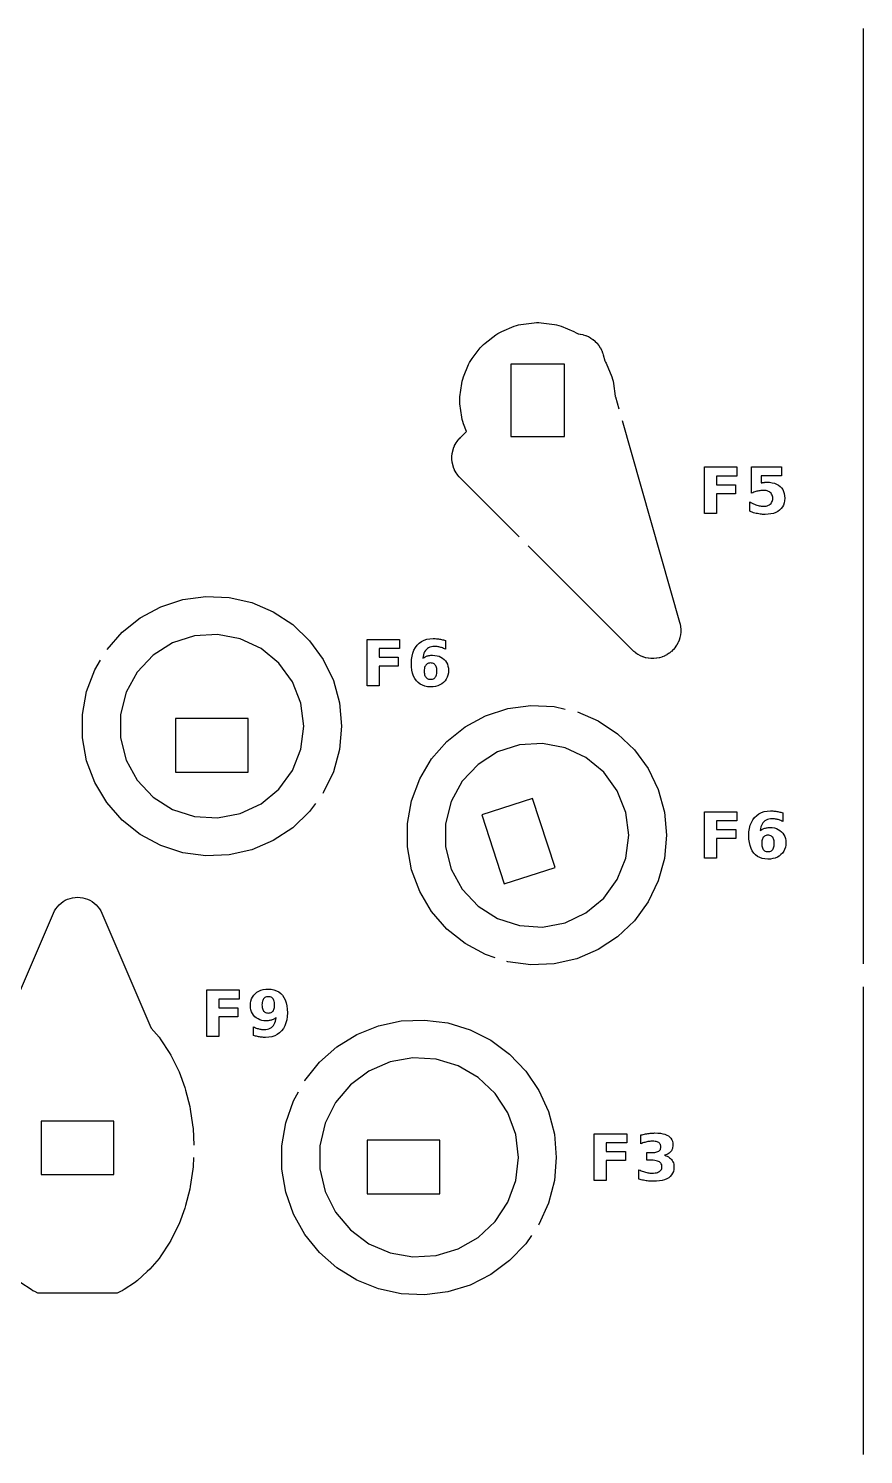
# Model space of a CAD drawing. Header units: millimetres. Extents: x 0 to 300, y 0 to 300.
# Drawn here: x 106.4 to 150, y 0 to 74.4 of the extents above; entities that cross this region are included whole.
import ezdxf

# ---------------------------------------------------------------- set-up
doc = ezdxf.new("R2010")
doc.units = ezdxf.units.MM
for name, color, linetype in [('CUT', 1, 'CONTINUOUS'), ('ENGRAVE', 5, 'CONTINUOUS'), ('SCORE', 7, 'CONTINUOUS')]:
    doc.layers.add(name, color=color, linetype=linetype)

msp = doc.modelspace()

# ---------------------------------------------------------------- linework, layer by layer
at = {"layer": 'CUT', "color": 1}
for points in [[(150, 25.6), (150, 74.4)], [(132.0433, 47.8708), (128.9789, 50.9351), (128.9337, 50.9826), (128.9039, 51.0155), (128.8206, 51.117), (128.8126, 51.1277), (128.7397, 51.2368), (128.7329, 51.2483), (128.671, 51.364), (128.6653, 51.3761), (128.6151, 51.4974), (128.6106, 51.5099), (128.5725, 51.6355), (128.5692, 51.6485), (128.5436, 51.7772), (128.5417, 51.7904), (128.5288, 51.921), (128.5281, 51.9344), (128.5281, 52.0656), (128.5288, 52.079), (128.5417, 52.2096), (128.5436, 52.2228), (128.5692, 52.3515), (128.5725, 52.3645), (128.6106, 52.4901), (128.6151, 52.5026), (128.6653, 52.6239), (128.671, 52.636), (128.7329, 52.7517), (128.7397, 52.7632), (128.8126, 52.8723), (128.8206, 52.883), (128.9039, 52.9845), (128.9337, 53.0174), (128.9789, 53.0649), (129.2964, 53.3823), (129.1319, 53.7794), (129.0914, 53.8906), (129.0604, 54.0065), (129.0398, 54.123), (128.9478, 54.8221), (128.9375, 54.94), (128.9375, 55.06), (128.9478, 55.1779), (129.0398, 55.877), (129.0604, 55.9935), (129.0914, 56.1094), (129.1319, 56.2206), (129.4017, 56.8721), (129.4517, 56.9793), (129.5117, 57.0832), (129.5796, 57.1801), (130.0089, 57.7396), (130.0849, 57.8302), (130.1698, 57.9151), (130.2604, 57.9911), (130.8199, 58.4204), (130.9168, 58.4883), (131.0207, 58.5483), (131.1279, 58.5983), (131.7794, 58.8681), (131.8906, 58.9086), (132.0065, 58.9396), (132.123, 58.9602), (132.8221, 59.0522), (132.94, 59.0625), (133.06, 59.0625), (133.1779, 59.0522), (133.877, 58.9602), (133.9935, 58.9396), (134.1094, 58.9086), (134.2206, 58.8681), (134.8852, 58.5928), (135.0148, 58.5309), (135.1139, 58.4699), (135.1493, 58.4662), (135.2143, 58.4577), (135.2335, 58.4547), (135.3631, 58.4279), (135.3761, 58.4245), (135.5023, 58.385), (135.5149, 58.3804), (135.6367, 58.3286), (135.6488, 58.3228), (135.7648, 58.2592), (135.7763, 58.2522), (135.8855, 58.1775), (135.8962, 58.1694), (135.9975, 58.0843), (136.0073, 58.0751), (136.0997, 57.9804), (136.1086, 57.9704), (136.1912, 57.867), (136.199, 57.8561), (136.271, 57.7451), (136.2778, 57.7335), (136.3384, 57.6159), (136.344, 57.6037), (136.3927, 57.4807), (136.4071, 57.4383), (136.4268, 57.3752), (136.5145, 57.0685), (136.5225, 57.0446), (136.5456, 56.9928), (136.5677, 56.946), (136.8681, 56.2206), (136.9086, 56.1094), (136.9396, 55.9935), (136.9602, 55.877), (137.0476, 55.2131), (137.0509, 55.1936), (137.0556, 55.1744), (137.2298, 54.5648)], [(137.4084, 53.9398), (140.4098, 43.4348), (140.4262, 43.3717), (140.4362, 43.3287), (140.4597, 43.2004), (140.4614, 43.1873), (140.4722, 43.0572), (140.4727, 43.044), (140.4708, 42.9136), (140.47, 42.9003), (140.4554, 42.7707), (140.4533, 42.7576), (140.4261, 42.63), (140.4227, 42.6172), (140.3833, 42.4928), (140.3787, 42.4804), (140.3273, 42.3605), (140.3215, 42.3485), (140.2587, 42.2342), (140.2518, 42.2229), (140.1781, 42.1152), (140.1701, 42.1047), (140.0863, 42.0047), (140.0773, 41.9949), (139.9842, 41.9036), (139.9743, 41.8948), (139.8727, 41.8129), (139.862, 41.8051), (139.7529, 41.7335), (139.7415, 41.7268), (139.6259, 41.6662), (139.6139, 41.6606), (139.493, 41.6116), (139.4805, 41.6072), (139.3554, 41.5702), (139.3425, 41.567), (139.2144, 41.5423), (139.2013, 41.5405), (139.0714, 41.5284), (139.0582, 41.5278), (138.9277, 41.5284), (138.9145, 41.5291), (138.7847, 41.5425), (138.7716, 41.5445), (138.6437, 41.5704), (138.6309, 41.5736), (138.5061, 41.6119), (138.4937, 41.6164), (138.3733, 41.6666), (138.3613, 41.6723), (138.2463, 41.734), (138.235, 41.7408), (138.1266, 41.8134), (138.1159, 41.8214), (138.0152, 41.9042), (137.9825, 41.9338), (137.9352, 41.9788), (132.5029, 47.4112)], [(110.5395, 42.0063), (111.3178, 42.8972), (112.2675, 43.6545), (113.3371, 44.2301), (114.4924, 44.6054), (115.696, 44.7685), (116.9095, 44.714), (118.0937, 44.4437), (119.2106, 43.9663), (120.2243, 43.2971), (121.1023, 42.4577), (121.8163, 41.475), (122.3433, 40.3807), (122.6664, 39.2098), (122.7753, 38), (122.6664, 36.7902), (122.3433, 35.6193), (121.8163, 34.525), (121.7894, 34.488)], [(121.4073, 33.9621), (121.1023, 33.5423), (120.2243, 32.7029), (119.2106, 32.0337), (118.0937, 31.5563), (116.9095, 31.286), (115.696, 31.2315), (114.4924, 31.3946), (113.3371, 31.7699), (112.2675, 32.3455), (111.3178, 33.1028), (110.5187, 34.0176), (109.8957, 35.0603), (109.4689, 36.1975), (109.252, 37.3927), (109.252, 38.6073), (109.4689, 39.8025), (109.8957, 40.9397), (110.2015, 41.4516)], [(130.7818, 25.9186), (130.2882, 26.0789), (129.2186, 26.6545), (128.2689, 27.4119), (127.4697, 28.3266), (126.8467, 29.3693), (126.4199, 30.5065), (126.203, 31.7017), (126.203, 32.9164), (126.4199, 34.1115), (126.8467, 35.2487), (127.4697, 36.2914), (128.2689, 37.2062), (129.2186, 37.9635), (130.2882, 38.5391), (131.4434, 38.9144), (132.6471, 39.0775), (133.8605, 39.023), (134.4419, 38.8903)], [(135.0739, 38.7403), (136.1617, 38.2753), (137.1754, 37.6062), (138.0533, 36.7668), (138.7673, 35.7841), (139.2943, 34.6897), (139.6175, 33.5188), (139.7264, 32.309), (139.6175, 31.0992), (139.2943, 29.9283), (138.7673, 28.834), (138.0533, 27.8513), (137.1754, 27.0119), (136.1617, 26.3427), (135.0447, 25.8653), (133.8605, 25.595), (132.6471, 25.5405), (131.4434, 25.7036), (131.4, 25.7177)], [(105.18, 22.2771), (107.7369, 28.2431), (107.7946, 28.3616), (107.8645, 28.4754), (107.9451, 28.5819), (108.0356, 28.68), (108.1352, 28.769), (108.243, 28.8478), (108.358, 28.9158), (108.4789, 28.9724), (108.6048, 29.0169), (108.7345, 29.049), (108.8666, 29.0684), (109, 29.0749), (109.1334, 29.0684), (109.2655, 29.049), (109.3952, 29.0169), (109.5211, 28.9724), (109.642, 28.9158), (109.757, 28.8478), (109.8648, 28.769), (109.9644, 28.68), (110.0549, 28.5819), (110.1355, 28.4754), (110.2054, 28.3616), (110.2631, 28.2431), (112.82, 22.2771), (112.8301, 22.2564), (112.8442, 22.2381), (113.248, 21.766), (113.349, 21.6317), (113.7821, 20.9732), (113.8604, 20.8375), (114.232, 20.0959), (114.2907, 19.9606), (114.5906, 19.1497), (114.6323, 19.0157), (114.8525, 18.151), (114.8792, 18.0184), (115.0012, 17.2003), (115.0031, 17.1903), (115.0258, 17.0022), (115.068, 16.1448)], [(150, 0), (150, 24.4)], [(120.8395, 19.4898), (120.8552, 19.518), (121.6198, 20.4648), (122.5333, 21.2689), (123.5697, 21.907), (124.6989, 22.3608), (125.8886, 22.6172), (127.1045, 22.6688), (128.3117, 22.5142), (129.4753, 22.1579), (130.562, 21.61), (131.5405, 20.8863), (132.3826, 20.0076), (133.0641, 18.9993), (133.5654, 17.8904), (133.8721, 16.7126), (133.9753, 15.5), (133.8721, 14.2874), (133.5654, 13.1096), (133.0641, 12.0007), (133.0412, 11.9667)], [(132.6772, 11.4282), (132.3826, 10.9924), (131.5405, 10.1137), (130.562, 9.39), (129.4753, 8.8421), (128.3117, 8.4858), (127.1045, 8.3312), (125.8886, 8.3828), (124.6989, 8.6392), (123.5697, 9.093), (122.5333, 9.7311), (121.6198, 10.5352), (120.8552, 11.482), (120.2617, 12.5445), (119.8563, 13.692), (119.6506, 14.8915), (119.6506, 16.1085), (119.8563, 17.308), (120.2617, 18.4555), (120.5225, 18.9224)], [(115.0503, 15.4954), (115.0266, 15.0146), (115.0136, 14.8829), (114.8792, 13.9816), (114.8525, 13.849), (114.6323, 12.9843), (114.5906, 12.8503), (114.2907, 12.0394), (114.232, 11.9041), (113.8604, 11.1625), (113.7821, 11.0268), (113.349, 10.3683), (113.248, 10.234), (112.7653, 9.6695), (112.6385, 9.5402), (112.1189, 9.0773), (111.964, 8.9584), (111.4213, 8.6015), (111.3304, 8.5467), (111.2354, 8.4992), (111.0715, 8.425), (106.9285, 8.425), (106.7646, 8.4992), (106.6696, 8.5467), (106.5787, 8.6015), (106.036, 8.9584)]]:
    msp.add_lwpolyline(points, dxfattribs=at)
for points in [[(131.605, 53.105), (134.395, 53.105), (134.395, 56.895), (131.605, 56.895), (131.605, 53.105)], [(117.895, 35.605), (117.895, 38.395), (114.105, 38.395), (114.105, 35.605), (117.895, 35.605)], [(131.2589, 29.7667), (133.9123, 30.6288), (132.7411, 34.2333), (130.0877, 33.3712), (131.2589, 29.7667)], [(110.895, 14.605), (110.895, 17.395), (107.105, 17.395), (107.105, 14.605), (110.895, 14.605)], [(127.895, 13.605), (127.895, 16.395), (124.105, 16.395), (124.105, 13.605), (127.895, 13.605)]]:
    msp.add_lwpolyline(points, close=True, dxfattribs=at)
at = {"layer": 'ENGRAVE', "color": 5}
for points in [[(143.3947, 51.5252), (143.3947, 51.0516), (142.3303, 51.0516), (142.3303, 50.5991), (143.3313, 50.5991), (143.3313, 50.1254), (142.3303, 50.1254), (142.3303, 49.0952), (141.7037, 49.0952), (141.7037, 51.5252), (143.3947, 51.5252)], [(145.7188, 51.5252), (145.7188, 51.0646), (144.6609, 51.0646), (144.6609, 50.6886), (144.6848, 50.6949), (144.7087, 50.7006), (144.7327, 50.7059), (144.7567, 50.7107), (144.7808, 50.7149), (144.8049, 50.7187), (144.8292, 50.7219), (144.8539, 50.7246), (144.8788, 50.7266), (144.904, 50.7281), (144.9296, 50.729), (144.9555, 50.7293), (145.0981, 50.7231), (145.2298, 50.7046), (145.3506, 50.6737), (145.4604, 50.6305), (145.5593, 50.575), (145.6472, 50.5071), (145.7228, 50.4282), (145.7847, 50.3396), (145.8328, 50.2412), (145.8671, 50.1331), (145.8877, 50.0153), (145.8946, 49.8878), (145.8871, 49.7613), (145.8647, 49.6442), (145.8273, 49.5367), (145.7749, 49.4386), (145.7076, 49.35), (145.6252, 49.271), (145.5296, 49.2028), (145.4224, 49.1471), (145.3036, 49.1037), (145.1731, 49.0728), (145.0311, 49.0542), (144.8774, 49.048), (144.8086, 49.0491), (144.74, 49.0524), (144.6717, 49.0579), (144.6036, 49.0657), (144.5357, 49.0757), (144.468, 49.0879), (144.4005, 49.1023), (144.3332, 49.119), (144.266, 49.1381), (144.1989, 49.1595), (144.132, 49.1831), (144.0652, 49.2091), (144.0652, 49.7023), (144.1308, 49.6659), (144.1953, 49.6326), (144.2587, 49.6026), (144.3209, 49.5757), (144.382, 49.5519), (144.442, 49.5314), (144.5008, 49.514), (144.5585, 49.4997), (144.6151, 49.4886), (144.6706, 49.4807), (144.7249, 49.476), (144.7781, 49.4744), (144.8513, 49.4775), (144.9192, 49.4868), (144.9817, 49.5023), (145.0389, 49.524), (145.0906, 49.5518), (145.137, 49.5859), (145.177, 49.6253), (145.2098, 49.669), (145.2352, 49.7171), (145.2534, 49.7696), (145.2643, 49.8265), (145.268, 49.8878), (145.2643, 49.9496), (145.2534, 50.0068), (145.2352, 50.0595), (145.2098, 50.1077), (145.177, 50.1514), (145.137, 50.1906), (145.0906, 50.2244), (145.0389, 50.252), (144.9817, 50.2736), (144.9192, 50.2889), (144.8513, 50.2982), (144.7781, 50.3012), (144.7325, 50.3003), (144.686, 50.2973), (144.6385, 50.2925), (144.59, 50.2857), (144.5405, 50.2769), (144.49, 50.2662), (144.4384, 50.2535), (144.3855, 50.2387), (144.3313, 50.2217), (144.2759, 50.2026), (144.2192, 50.1814), (144.1612, 50.158), (144.1612, 51.5252), (145.7188, 51.5252)], [(125.7957, 42.5282), (125.7957, 42.0546), (124.7312, 42.0546), (124.7312, 41.6021), (125.7322, 41.6021), (125.7322, 41.1285), (124.7312, 41.1285), (124.7312, 40.0982), (124.1046, 40.0982), (124.1046, 42.5282), (125.7957, 42.5282)], [(128.1387, 42.0389), (128.0887, 42.0601), (128.0396, 42.0792), (127.9915, 42.0962), (127.9445, 42.111), (127.8984, 42.1237), (127.853, 42.1344), (127.808, 42.1432), (127.7633, 42.15), (127.719, 42.1548), (127.6751, 42.1578), (127.6315, 42.1587), (127.5416, 42.1544), (127.4586, 42.1415), (127.3825, 42.1199), (127.3132, 42.0897), (127.2508, 42.0508), (127.1953, 42.0033), (127.1468, 41.9473), (127.1056, 41.8829), (127.0716, 41.8102), (127.0448, 41.7291), (127.0253, 41.6397), (127.013, 41.5419), (127.0493, 41.5673), (127.0866, 41.5906), (127.1249, 41.6117), (127.1642, 41.6305), (127.2045, 41.6471), (127.2457, 41.6615), (127.2881, 41.6737), (127.3318, 41.6837), (127.3768, 41.6914), (127.423, 41.6969), (127.4704, 41.7003), (127.5192, 41.7014), (127.6394, 41.6953), (127.7516, 41.6771), (127.8559, 41.6469), (127.9521, 41.6044), (128.0403, 41.5499), (128.1206, 41.4833), (128.1904, 41.4068), (128.2476, 41.3229), (128.2921, 41.2314), (128.3238, 41.1324), (128.3429, 41.026), (128.3492, 40.912), (128.3422, 40.7861), (128.3209, 40.6688), (128.2854, 40.5602), (128.2357, 40.4602), (128.1718, 40.3689), (128.0937, 40.2862), (128.0037, 40.2143), (127.904, 40.1555), (127.7946, 40.1098), (127.6756, 40.0771), (127.5469, 40.0575), (127.4085, 40.051), (127.2566, 40.0599), (127.1165, 40.0865), (126.9884, 40.1309), (126.8721, 40.1931), (126.7677, 40.2731), (126.6753, 40.3708), (126.5959, 40.4849), (126.531, 40.6138), (126.4806, 40.7576), (126.4445, 40.9162), (126.4229, 41.0898), (126.4157, 41.2782), (126.4241, 41.4718), (126.4494, 41.651), (126.4915, 41.8159), (126.5506, 41.9665), (126.6265, 42.1027), (126.7192, 42.2247), (126.8266, 42.3298), (126.9466, 42.4159), (127.0791, 42.4828), (127.2241, 42.5306), (127.3817, 42.5593), (127.5517, 42.5689), (127.6073, 42.5682), (127.6624, 42.566), (127.7169, 42.5624), (127.7709, 42.5573), (127.8243, 42.5508), (127.8772, 42.5428), (127.9298, 42.5334), (127.9821, 42.5226), (128.0343, 42.5103), (128.0863, 42.4966), (128.1381, 42.4814), (128.1897, 42.4647), (128.1897, 42.0155), (128.1387, 42.0389)], [(127.3145, 41.2859), (127.2712, 41.2711), (127.2324, 41.2503), (127.1981, 41.2237), (127.1684, 41.1911), (127.1433, 41.1526), (127.1228, 41.1082), (127.1068, 41.0579), (127.0954, 41.0016), (127.0885, 40.9394), (127.0862, 40.8713), (127.0885, 40.8032), (127.0954, 40.741), (127.1068, 40.6847), (127.1228, 40.6344), (127.1433, 40.59), (127.1684, 40.5515), (127.1981, 40.5189), (127.2324, 40.4922), (127.2712, 40.4715), (127.3145, 40.4567), (127.3625, 40.4478), (127.415, 40.4449), (127.468, 40.4478), (127.5164, 40.4567), (127.5601, 40.4715), (127.5991, 40.4922), (127.6335, 40.5189), (127.6632, 40.5515), (127.6883, 40.59), (127.7089, 40.6344), (127.7249, 40.6847), (127.7363, 40.741), (127.7431, 40.8032), (127.7454, 40.8713), (127.7431, 40.9394), (127.7363, 41.0016), (127.7249, 41.0579), (127.7089, 41.1082), (127.6883, 41.1526), (127.6632, 41.1911), (127.6335, 41.2237), (127.5991, 41.2503), (127.5601, 41.2711), (127.5164, 41.2859), (127.468, 41.2948), (127.415, 41.2977), (127.3625, 41.2948), (127.3145, 41.2859)], [(143.3981, 33.539), (143.3981, 33.0654), (142.3337, 33.0654), (142.3337, 32.6129), (143.3347, 32.6129), (143.3347, 32.1393), (142.3337, 32.1393), (142.3337, 31.109), (141.707, 31.109), (141.707, 33.539), (143.3981, 33.539)], [(145.7412, 33.0497), (145.6911, 33.0709), (145.6421, 33.09), (145.594, 33.107), (145.5469, 33.1218), (145.5009, 33.1346), (145.4555, 33.1453), (145.4104, 33.154), (145.3658, 33.1608), (145.3215, 33.1657), (145.2775, 33.1686), (145.2339, 33.1696), (145.1441, 33.1652), (145.061, 33.1523), (144.9849, 33.1307), (144.9156, 33.1005), (144.8533, 33.0616), (144.7977, 33.0141), (144.7493, 32.9581), (144.708, 32.8938), (144.674, 32.8211), (144.6473, 32.74), (144.6277, 32.6505), (144.6154, 32.5527), (144.6517, 32.5782), (144.689, 32.6014), (144.7273, 32.6225), (144.7666, 32.6413), (144.8069, 32.6579), (144.8482, 32.6723), (144.8906, 32.6845), (144.9343, 32.6945), (144.9792, 32.7022), (145.0254, 32.7078), (145.0729, 32.7111), (145.1216, 32.7122), (145.2419, 32.7061), (145.3541, 32.688), (145.4583, 32.6577), (145.5546, 32.6153), (145.6428, 32.5607), (145.723, 32.4941), (145.7929, 32.4177), (145.8501, 32.3337), (145.8945, 32.2422), (145.9263, 32.1433), (145.9454, 32.0368), (145.9517, 31.9228), (145.9446, 31.7969), (145.9233, 31.6797), (145.8878, 31.5711), (145.8381, 31.4711), (145.7743, 31.3797), (145.6962, 31.297), (145.6062, 31.2251), (145.5065, 31.1663), (145.3971, 31.1206), (145.2781, 31.0879), (145.1493, 31.0683), (145.011, 31.0618), (144.859, 31.0707), (144.719, 31.0974), (144.5908, 31.1418), (144.4746, 31.204), (144.3702, 31.2839), (144.2777, 31.3816), (144.1984, 31.4957), (144.1335, 31.6246), (144.083, 31.7684), (144.047, 31.9271), (144.0253, 32.1006), (144.0181, 32.289), (144.0265, 32.4826), (144.0518, 32.6618), (144.094, 32.8267), (144.153, 32.9773), (144.2289, 33.1136), (144.3217, 33.2355), (144.4291, 33.3407), (144.5491, 33.4267), (144.6816, 33.4937), (144.8266, 33.5415), (144.9841, 33.5702), (145.1542, 33.5797), (145.2098, 33.579), (145.2649, 33.5768), (145.3194, 33.5732), (145.3734, 33.5681), (145.4268, 33.5616), (145.4797, 33.5537), (145.5322, 33.5443), (145.5846, 33.5334), (145.6368, 33.5211), (145.6888, 33.5074), (145.7406, 33.4922), (145.7922, 33.4756), (145.7922, 33.0263), (145.7412, 33.0497)], [(144.917, 32.2967), (144.8736, 32.2819), (144.8348, 32.2612), (144.8006, 32.2345), (144.7709, 32.202), (144.7458, 32.1635), (144.7252, 32.119), (144.7092, 32.0687), (144.6978, 32.0124), (144.691, 31.9502), (144.6887, 31.8821), (144.691, 31.814), (144.6978, 31.7518), (144.7092, 31.6956), (144.7252, 31.6452), (144.7458, 31.6008), (144.7709, 31.5623), (144.8006, 31.5297), (144.8348, 31.5031), (144.8736, 31.4823), (144.917, 31.4675), (144.9649, 31.4587), (145.0175, 31.4557), (145.0705, 31.4587), (145.1188, 31.4675), (145.1625, 31.4823), (145.2016, 31.5031), (145.2359, 31.5297), (145.2657, 31.5623), (145.2908, 31.6008), (145.3113, 31.6452), (145.3273, 31.6956), (145.3387, 31.7518), (145.3456, 31.814), (145.3479, 31.8821), (145.3456, 31.9502), (145.3387, 32.0124), (145.3273, 32.0687), (145.3113, 32.119), (145.2908, 32.1635), (145.2657, 32.202), (145.2359, 32.2345), (145.2016, 32.2612), (145.1625, 32.2819), (145.1188, 32.2967), (145.0705, 32.3056), (145.0175, 32.3086), (144.9649, 32.3056), (144.917, 32.2967)], [(117.4294, 24.2381), (117.4294, 23.7644), (116.3649, 23.7644), (116.3649, 23.3119), (117.3659, 23.3119), (117.3659, 22.8383), (116.3649, 22.8383), (116.3649, 21.808), (115.7383, 21.808), (115.7383, 24.2381), (117.4294, 24.2381)], [(118.2258, 22.2886), (118.2747, 22.2682), (118.3228, 22.2497), (118.3702, 22.2332), (118.4168, 22.2186), (118.4628, 22.206), (118.5082, 22.1953), (118.5535, 22.1865), (118.5987, 22.1797), (118.6436, 22.1749), (118.6884, 22.172), (118.7329, 22.171), (118.8228, 22.1753), (118.9058, 22.1883), (118.982, 22.2099), (119.0512, 22.2401), (119.1136, 22.2789), (119.1691, 22.3264), (119.2176, 22.3824), (119.259, 22.4468), (119.2932, 22.5195), (119.3203, 22.6006), (119.3403, 22.69), (119.3531, 22.7879), (119.3158, 22.7619), (119.2776, 22.7381), (119.2387, 22.7166), (119.199, 22.6974), (119.1584, 22.6805), (119.117, 22.6658), (119.0747, 22.6534), (119.0311, 22.6432), (118.9864, 22.6353), (118.9405, 22.6296), (118.8935, 22.6262), (118.8452, 22.6251), (118.725, 22.6311), (118.6128, 22.6492), (118.5085, 22.6794), (118.4123, 22.7217), (118.3241, 22.776), (118.2438, 22.8424), (118.174, 22.9186), (118.1168, 23.0025), (118.0723, 23.094), (118.0406, 23.1932), (118.0215, 23.3), (118.0152, 23.4145), (118.0222, 23.5409), (118.0435, 23.6586), (118.0788, 23.7677), (118.1284, 23.868), (118.192, 23.9597), (118.2699, 24.0427), (118.3596, 24.1149), (118.459, 24.1739), (118.5679, 24.2197), (118.6865, 24.2525), (118.8148, 24.2722), (118.9527, 24.2787), (119.1051, 24.2698), (119.2456, 24.2431), (119.3742, 24.1986), (119.4909, 24.1362), (119.5956, 24.0561), (119.6883, 23.9581), (119.7679, 23.8439), (119.833, 23.7149), (119.8836, 23.5711), (119.9198, 23.4127), (119.9415, 23.2395), (119.9488, 23.0515), (119.9403, 22.858), (119.9149, 22.6787), (119.8727, 22.5138), (119.8135, 22.3632), (119.7374, 22.227), (119.6444, 22.1051), (119.5367, 21.9999), (119.4163, 21.9138), (119.2835, 21.8469), (119.138, 21.7991), (118.98, 21.7704), (118.8094, 21.7608), (118.7529, 21.7615), (118.6971, 21.7636), (118.6422, 21.7671), (118.5881, 21.772), (118.5348, 21.7784), (118.4823, 21.7861), (118.4304, 21.7952), (118.3788, 21.8057), (118.3277, 21.8176), (118.2768, 21.8309), (118.2264, 21.8456), (118.1763, 21.8617), (118.1763, 22.311), (118.2258, 22.2886)], [(119.05, 23.0438), (119.0934, 23.0586), (119.1324, 23.0794), (119.1669, 23.106), (119.1968, 23.1386), (119.2222, 23.1771), (119.2429, 23.2215), (119.2591, 23.2719), (119.2706, 23.3281), (119.2775, 23.3903), (119.2798, 23.4584), (119.2775, 23.5261), (119.2706, 23.5879), (119.2591, 23.644), (119.2429, 23.6943), (119.2222, 23.7387), (119.1968, 23.7774), (119.1669, 23.8103), (119.1324, 23.8371), (119.0934, 23.858), (119.05, 23.8729), (119.0019, 23.8819), (118.9494, 23.8849), (118.8969, 23.8819), (118.8489, 23.8729), (118.8054, 23.858), (118.7664, 23.8371), (118.7319, 23.8103), (118.702, 23.7774), (118.6766, 23.7387), (118.6559, 23.6943), (118.6398, 23.644), (118.6282, 23.5879), (118.6213, 23.5261), (118.619, 23.4584), (118.6213, 23.3903), (118.6282, 23.3281), (118.6398, 23.2719), (118.6559, 23.2215), (118.6766, 23.1771), (118.702, 23.1386), (118.7319, 23.106), (118.7664, 23.0794), (118.8054, 23.0586), (118.8489, 23.0438), (118.8969, 23.035), (118.9494, 23.032), (119.0019, 23.035), (119.05, 23.0438)], [(137.6471, 16.73), (137.6471, 16.2564), (136.5826, 16.2564), (136.5826, 15.8039), (137.5836, 15.8039), (137.5836, 15.3303), (136.5826, 15.3303), (136.5826, 14.3), (135.956, 14.3), (135.956, 16.73), (137.6471, 16.73)], [(139.6917, 15.5865), (139.7638, 15.5575), (139.8294, 15.5233), (139.8883, 15.484), (139.9408, 15.4394), (139.9866, 15.3897), (140.0257, 15.335), (140.0576, 15.2755), (140.0824, 15.2113), (140.1002, 15.1423), (140.1108, 15.0686), (140.1144, 14.9901), (140.1067, 14.8745), (140.0836, 14.7685), (140.0452, 14.6721), (139.9914, 14.5854), (139.9222, 14.5083), (139.8377, 14.4408), (139.7384, 14.3833), (139.625, 14.3363), (139.4975, 14.2998), (139.3559, 14.2737), (139.2002, 14.258), (139.0304, 14.2528), (138.968, 14.2536), (138.9055, 14.2561), (138.843, 14.2603), (138.7805, 14.2662), (138.7179, 14.2737), (138.6552, 14.2829), (138.5927, 14.2938), (138.5304, 14.3063), (138.4683, 14.3205), (138.4064, 14.3364), (138.3448, 14.354), (138.2833, 14.3732), (138.2833, 14.8566), (138.3419, 14.8285), (138.4002, 14.8028), (138.4585, 14.7795), (138.5166, 14.7586), (138.5746, 14.7401), (138.6325, 14.724), (138.6901, 14.7103), (138.7474, 14.6991), (138.8044, 14.6904), (138.861, 14.6842), (138.9174, 14.6805), (138.9734, 14.6792), (139.0532, 14.6816), (139.1265, 14.6888), (139.1934, 14.7008), (139.2537, 14.7176), (139.3077, 14.7391), (139.3551, 14.7655), (139.3956, 14.7963), (139.4288, 14.8313), (139.4546, 14.8705), (139.473, 14.9138), (139.4841, 14.9613), (139.4878, 15.0129), (139.484, 15.066), (139.4727, 15.1146), (139.4538, 15.1588), (139.4274, 15.1984), (139.3934, 15.2336), (139.3519, 15.2644), (139.303, 15.2905), (139.2469, 15.3118), (139.1836, 15.3284), (139.1131, 15.3403), (139.0355, 15.3474), (138.9507, 15.3498), (138.7, 15.3498), (138.7, 15.7535), (138.9637, 15.7535), (139.039, 15.7555), (139.1076, 15.7617), (139.1696, 15.772), (139.2248, 15.7864), (139.2734, 15.8049), (139.3152, 15.8275), (139.3505, 15.8543), (139.3794, 15.8855), (139.4019, 15.9209), (139.418, 15.9606), (139.4276, 16.0046), (139.4308, 16.0529), (139.4277, 16.0978), (139.4183, 16.1392), (139.4027, 16.177), (139.3809, 16.2113), (139.3528, 16.2421), (139.3185, 16.2694), (139.2785, 16.2928), (139.2333, 16.3119), (139.183, 16.3268), (139.1275, 16.3374), (139.0669, 16.3438), (139.0011, 16.3459), (138.9506, 16.3449), (138.8998, 16.3421), (138.8489, 16.3374), (138.7978, 16.3307), (138.7466, 16.3222), (138.6951, 16.3117), (138.6436, 16.2994), (138.5922, 16.2853), (138.5409, 16.2694), (138.4897, 16.2517), (138.4385, 16.2321), (138.3875, 16.2108), (138.3875, 16.6698), (138.4493, 16.6864), (138.5108, 16.7016), (138.5722, 16.7154), (138.6334, 16.7277), (138.6945, 16.7385), (138.7553, 16.7479), (138.8159, 16.7559), (138.8761, 16.7624), (138.936, 16.7674), (138.9955, 16.7711), (139.0546, 16.7732), (139.1134, 16.774), (139.2647, 16.7696), (139.4027, 16.7567), (139.5274, 16.7351), (139.6389, 16.7049), (139.7372, 16.666), (139.8222, 16.6185), (139.8941, 16.5623), (139.9529, 16.4974), (139.9986, 16.4238), (140.0313, 16.3415), (140.0509, 16.2504), (140.0574, 16.1506), (140.0543, 16.0817), (140.0449, 16.017), (140.0293, 15.9567), (140.0075, 15.9007), (139.9794, 15.8489), (139.9451, 15.8015), (139.9047, 15.7584), (139.8583, 15.7198), (139.806, 15.6857), (139.7476, 15.6561), (139.6833, 15.6309), (139.6131, 15.6102), (139.6917, 15.5865)]]:
    msp.add_lwpolyline(points, close=True, dxfattribs=at)
at = {"layer": 'SCORE', "color": 7}
for points in [[(120.8, 38), (120.6492, 39.1937), (120.2063, 40.3124), (119.499, 41.2858), (118.572, 42.0528), (117.4833, 42.5651), (116.3014, 42.7905), (115.1006, 42.715), (113.9563, 42.3432), (112.9404, 41.6985), (112.1167, 40.8214), (111.5371, 39.767), (111.2378, 38.6016), (111.2378, 37.3984), (111.5371, 36.233), (112.1167, 35.1786), (112.9404, 34.3015), (113.9563, 33.6568), (115.1006, 33.285), (116.3014, 33.2095), (117.4833, 33.4349), (118.572, 33.9472), (119.499, 34.7142), (120.2063, 35.6876), (120.6492, 36.8063), (120.8, 38)], [(134.4343, 27.7439), (135.523, 28.2562), (136.4501, 29.0232), (137.1573, 29.9966), (137.6003, 31.1153), (137.7511, 32.309), (137.6003, 33.5027), (137.1573, 34.6214), (136.4501, 35.5948), (135.523, 36.3618), (134.4343, 36.8741), (133.2525, 37.0995), (132.0516, 37.024), (130.9073, 36.6522), (129.8914, 36.0075), (129.0678, 35.1304), (128.4881, 34.076), (128.1889, 32.9106), (128.1889, 31.7074), (128.4881, 30.542), (129.0678, 29.4876), (129.8914, 28.6106), (130.9073, 27.9658), (132.0516, 27.594), (133.2525, 27.5185), (134.4343, 27.7439)], [(132, 15.5), (131.8598, 16.6992), (131.4469, 17.8338), (130.7834, 18.8425), (129.9052, 19.671), (128.8596, 20.2747), (127.703, 20.621), (126.4976, 20.6912), (125.3086, 20.4815), (124.2, 20.0033), (123.2315, 19.2823), (122.4555, 18.3574), (121.9136, 17.2785), (121.6352, 16.1037), (121.6352, 14.8963), (121.9136, 13.7215), (122.4555, 12.6426), (123.2315, 11.7177), (124.2, 10.9967), (125.3086, 10.5185), (126.4976, 10.3088), (127.703, 10.379), (128.8596, 10.7253), (129.9052, 11.329), (130.7834, 12.1575), (131.4469, 13.1662), (131.8598, 14.3008), (132, 15.5)]]:
    msp.add_lwpolyline(points, dxfattribs=at)

doc.saveas('drawing.dxf')
